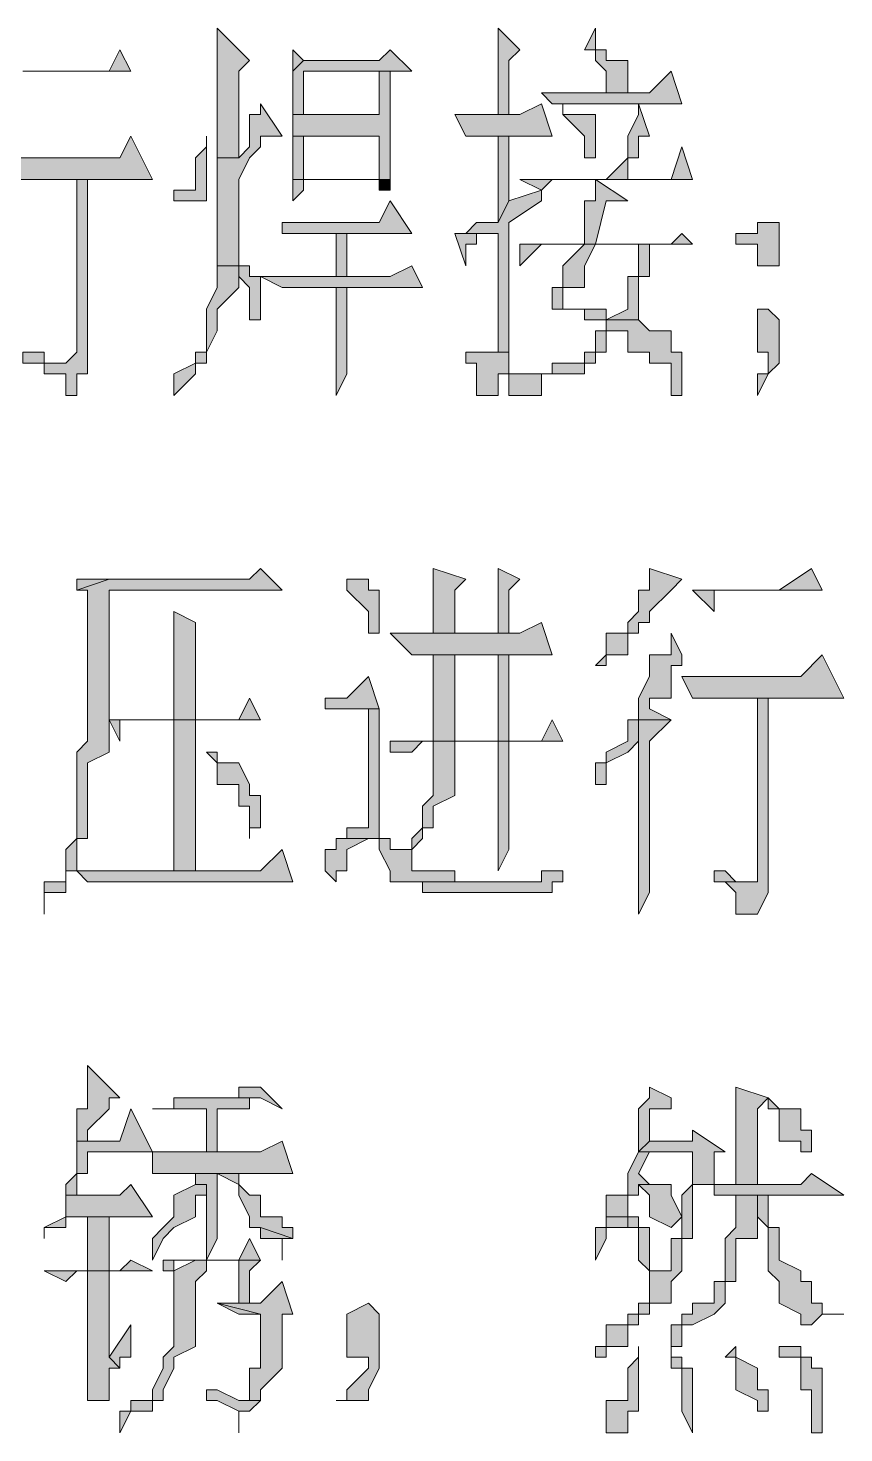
# Model space of a CAD drawing. Header units: millimetres. Extents: x 20 to 821, y 1 to 1134.
# Drawn here: x 637.29 to 650.88, y 581.18 to 604.58 of the extents above; entities that cross this region are included whole.
import ezdxf

# ---------------------------------------------------------------- set-up
doc = ezdxf.new("R2010")
doc.units = ezdxf.units.MM
doc.layers.add('1', color=7, linetype='Continuous')

msp = doc.modelspace()

# ---------------------------------------------------------------- hatches: boundary and pattern name
h = msp.add_hatch(color=0)
h.dxf.hatch_style = 2
h.paths.add_polyline_path([(640.44, 604.581732), (640.44, 602.421732), (640.8, 602.421732), (640.8, 603.861732), (640.98, 604.041732)])
h = msp.add_hatch(color=0)
h.dxf.hatch_style = 2
h.paths.add_polyline_path([(645.12, 604.581732), (645.12, 603.141732), (645.3, 603.141732), (645.3, 604.041732), (645.48, 604.221732)])
h = msp.add_hatch(color=0)
h.dxf.hatch_style = 2
h.paths.add_polyline_path([(646.74, 604.581732), (646.56, 604.221732), (646.74, 604.221732), (646.74, 604.041732), (646.92, 603.861732), (646.92, 603.501732), (647.28, 603.501732), (647.28, 604.041732), (646.92, 604.041732), (646.92, 604.221732), (646.74, 604.221732)])
h = msp.add_hatch(color=0)
h.dxf.hatch_style = 2
h.paths.add_polyline_path([(638.82, 604.221732), (638.64, 603.861732), (637.2, 603.861732), (637.38, 603.861732), (639, 603.861732)])
h = msp.add_hatch(color=0)
h.dxf.hatch_style = 2
h.paths.add_polyline_path([(641.7, 604.221732), (641.7, 603.861732), (641.88, 604.041732)])
h = msp.add_hatch(color=0)
h.dxf.hatch_style = 2
h.paths.add_polyline_path([(643.32, 604.221732), (643.14, 604.041732), (641.88, 604.041732), (641.7, 603.861732), (641.7, 603.141732), (641.88, 603.141732), (641.88, 603.861732), (643.14, 603.861732), (643.68, 603.861732)])
h = msp.add_hatch(color=0)
h.dxf.hatch_style = 2
h.paths.add_polyline_path([(643.68, 603.861732), (643.14, 603.861732), (643.14, 603.141732), (641.7, 603.141732), (641.7, 602.781732), (643.14, 602.781732), (643.14, 602.061732), (641.7, 602.061732), (641.7, 601.881732), (641.7, 601.701732), (641.88, 601.881732), (641.88, 602.061732), (643.14, 602.061732), (643.32, 602.061732), (643.32, 602.421732), (643.32, 603.501732), (643.32, 603.861732)])
h = msp.add_hatch(color=0)
h.dxf.hatch_style = 2
h.paths.add_polyline_path([(648, 603.861732), (647.64, 603.501732), (645.84, 603.501732), (646.02, 603.321732), (648.18, 603.321732)])
h = msp.add_hatch(color=0)
h.dxf.hatch_style = 2
h.paths.add_polyline_path([(641.16, 603.321732), (641.16, 603.141732), (640.98, 603.141732), (640.98, 602.601732), (640.8, 602.421732), (640.44, 602.421732), (640.44, 602.061732), (640.44, 600.621732), (640.8, 600.621732), (640.8, 600.441732), (640.98, 600.261732), (640.98, 599.721732), (641.16, 599.721732), (641.16, 600.441732), (640.98, 600.441732), (640.98, 600.621732), (640.8, 600.621732), (640.8, 602.061732), (640.98, 602.421732), (641.16, 602.601732), (641.16, 602.781732), (641.52, 602.781732)])
h = msp.add_hatch(color=0)
h.dxf.hatch_style = 2
h.paths.add_polyline_path([(645.84, 603.321732), (645.48, 603.141732), (644.4, 603.141732), (644.58, 602.781732), (646.02, 602.781732)])
h = msp.add_hatch(color=0)
h.dxf.hatch_style = 2
h.paths.add_polyline_path([(646.2, 603.321732), (646.2, 603.141732), (646.56, 602.781732), (646.56, 602.421732), (646.74, 602.421732), (646.74, 603.141732), (646.56, 603.141732), (646.2, 603.141732)])
h = msp.add_hatch(color=0)
h.dxf.hatch_style = 2
h.paths.add_polyline_path([(647.46, 603.321732), (647.46, 603.141732), (647.28, 602.781732), (647.28, 602.421732), (646.92, 602.061732), (647.28, 602.061732), (647.28, 602.421732), (647.46, 602.421732), (647.46, 602.601732), (647.46, 602.781732), (647.64, 602.781732)])
h = msp.add_hatch(color=0)
h.dxf.hatch_style = 2
h.paths.add_polyline_path([(639, 602.781732), (638.82, 602.421732), (636.66, 602.421732), (636.84, 602.061732), (639.36, 602.061732)])
h = msp.add_hatch(color=0)
h.dxf.hatch_style = 2
h.paths.add_polyline_path([(640.26, 602.781732), (640.26, 602.601732), (640.08, 602.421732), (640.08, 601.881732), (639.72, 601.881732), (639.72, 601.701732), (640.08, 601.701732), (640.26, 601.701732), (640.26, 601.881732)])
h = msp.add_hatch(color=0)
h.dxf.hatch_style = 2
h.paths.add_polyline_path([(641.7, 602.781732), (641.7, 602.061732), (641.88, 602.061732), (641.88, 602.781732), (643.14, 602.781732)])
h = msp.add_hatch(color=0)
h.dxf.hatch_style = 2
h.paths.add_polyline_path([(645.3, 602.781732), (645.12, 602.781732), (645.12, 601.341732), (645.3, 601.701732)])
h = msp.add_hatch(color=0)
h.dxf.hatch_style = 2
h.paths.add_polyline_path([(648.18, 602.601732), (648, 602.061732), (645.48, 602.061732), (645.84, 601.881732), (646.02, 602.061732), (648.36, 602.061732)])
h = msp.add_hatch(color=0)
h.dxf.hatch_style = 2
h.paths.add_polyline_path([(638.28, 602.061732), (638.1, 602.061732), (638.1, 599.181732), (637.92, 599.001732), (637.38, 599.001732), (637.56, 599.001732), (637.56, 598.821732), (637.92, 598.821732), (637.92, 598.461732), (638.1, 598.461732), (638.1, 598.821732), (638.28, 598.821732)])
h = msp.add_hatch(color=0)
h.dxf.hatch_style = 2
h.paths.add_polyline_path([(643.32, 602.061732), (643.14, 602.061732), (643.14, 601.881732), (643.32, 601.881732)])
h = msp.add_hatch(color=0)
h.dxf.hatch_style = 2
h.paths.add_polyline_path([(645.84, 601.881732), (645.3, 601.701732), (645.12, 601.341732), (644.76, 601.341732), (644.58, 601.161732), (645.12, 601.161732), (645.12, 599.541732), (645.12, 599.181732), (645.3, 599.181732), (645.3, 601.341732), (645.84, 601.701732)])
h = msp.add_hatch(color=0)
h.dxf.hatch_style = 2
h.paths.add_polyline_path([(646.74, 602.061732), (646.74, 601.701732), (646.56, 601.701732), (646.56, 600.981732), (646.74, 600.981732), (646.92, 601.701732), (647.28, 601.701732)])
h = msp.add_hatch(color=0)
h.dxf.hatch_style = 2
h.paths.add_polyline_path([(643.32, 601.701732), (643.14, 601.341732), (641.52, 601.341732), (641.52, 601.161732), (643.68, 601.161732)])
h = msp.add_hatch(color=0)
h.dxf.hatch_style = 2
h.paths.add_polyline_path([(642.42, 600.441732), (642.6, 600.441732), (642.6, 601.161732), (642.42, 601.161732)])
h = msp.add_hatch(color=0)
h.dxf.hatch_style = 2
h.paths.add_polyline_path([(644.58, 601.161732), (644.4, 601.161732), (644.58, 600.621732), (644.58, 600.981732), (644.76, 600.981732), (644.76, 601.161732), (645.12, 601.161732)])
h = msp.add_hatch(color=0)
h.dxf.hatch_style = 2
h.paths.add_polyline_path([(648.18, 601.161732), (648, 600.981732), (645.48, 600.981732), (645.48, 600.621732), (645.84, 600.981732), (648.36, 600.981732)])
h = msp.add_hatch(color=0)
h.dxf.hatch_style = 2
h.paths.add_polyline_path([(649.62, 601.341732), (649.44, 601.341732), (649.44, 601.161732), (649.08, 601.161732), (649.08, 600.981732), (649.44, 600.981732), (649.44, 600.621732), (649.8, 600.621732), (649.8, 600.981732), (649.8, 601.341732)])
h = msp.add_hatch(color=0)
h.dxf.hatch_style = 2
h.paths.add_polyline_path([(646.56, 600.981732), (646.2, 600.621732), (646.2, 600.261732), (646.02, 600.261732), (646.02, 599.901732), (646.2, 599.901732), (646.56, 599.901732), (646.56, 599.721732), (646.92, 599.721732), (646.92, 599.541732), (647.28, 599.541732), (647.28, 599.181732), (647.64, 599.181732), (647.64, 599.001732), (648, 599.001732), (648, 598.821732), (648, 598.461732), (648.18, 598.461732), (648.18, 599.181732), (648, 599.181732), (648, 599.541732), (647.64, 599.541732), (647.46, 599.721732), (647.28, 599.721732), (647.46, 599.721732), (646.92, 599.721732), (646.92, 599.901732), (646.2, 599.901732), (646.2, 600.261732), (646.56, 600.261732), (646.56, 600.441732), (646.56, 600.621732), (646.74, 600.981732), (647.46, 600.981732)])
h = msp.add_hatch(color=0)
h.dxf.hatch_style = 2
h.paths.add_polyline_path([(647.64, 600.981732), (646.56, 600.981732), (647.46, 600.981732), (647.46, 600.441732), (647.28, 600.441732), (647.28, 599.901732), (646.92, 599.721732), (647.46, 599.721732), (647.46, 599.901732), (647.46, 600.441732), (647.64, 600.441732)])
h = msp.add_hatch(color=0)
h.dxf.hatch_style = 2
h.paths.add_polyline_path([(640.44, 600.621732), (640.44, 600.261732), (640.26, 599.901732), (640.26, 599.181732), (640.08, 599.181732), (640.08, 599.001732), (639.72, 598.821732), (639.72, 598.461732), (640.08, 598.821732), (640.08, 599.001732), (640.26, 599.001732), (640.26, 599.181732), (640.44, 599.541732), (640.44, 599.901732), (640.8, 600.261732), (640.8, 600.621732)])
h = msp.add_hatch(color=0)
h.dxf.hatch_style = 2
h.paths.add_polyline_path([(643.68, 600.621732), (643.32, 600.441732), (641.16, 600.441732), (641.52, 600.261732), (643.86, 600.261732)])
h = msp.add_hatch(color=0)
h.dxf.hatch_style = 2
h.paths.add_polyline_path([(642.6, 600.261732), (642.42, 600.261732), (642.42, 599.901732), (642.42, 598.461732), (642.6, 598.821732)])
h = msp.add_hatch(color=0)
h.dxf.hatch_style = 2
h.paths.add_polyline_path([(649.62, 599.901732), (649.44, 599.901732), (649.44, 599.721732), (649.44, 599.181732), (649.62, 599.181732), (649.62, 598.821732), (649.44, 598.821732), (649.44, 598.461732), (649.62, 598.821732), (649.8, 599.001732), (649.8, 599.721732)])
h = msp.add_hatch(color=0)
h.dxf.hatch_style = 2
h.paths.add_polyline_path([(646.92, 599.541732), (646.74, 599.541732), (646.74, 599.181732), (646.56, 599.181732), (646.56, 599.001732), (646.02, 599.001732), (646.02, 598.821732), (645.3, 598.821732), (645.3, 598.461732), (645.84, 598.461732), (645.84, 598.821732), (646.02, 598.821732), (646.2, 598.821732), (646.56, 598.821732), (646.56, 599.001732), (646.74, 599.001732), (646.74, 599.181732), (646.92, 599.181732), (646.92, 599.541732), (647.28, 599.541732)])
h = msp.add_hatch(color=0)
h.dxf.hatch_style = 2
h.paths.add_polyline_path([(637.2, 599.181732), (637.2, 599.001732), (637.38, 599.001732), (637.92, 599.001732), (637.56, 599.001732), (637.56, 599.181732), (637.38, 599.181732)])
h = msp.add_hatch(color=0)
h.dxf.hatch_style = 2
h.paths.add_polyline_path([(644.58, 599.181732), (644.58, 599.001732), (644.76, 599.001732), (644.76, 598.461732), (645.12, 598.461732), (645.12, 598.821732), (645.3, 598.821732), (645.3, 599.181732), (645.12, 599.181732)])
h = msp.add_hatch(color=0)
h.dxf.hatch_style = 2
h.paths.add_polyline_path([(641.16, 595.581732), (640.98, 595.401732), (638.64, 595.401732), (638.1, 595.221732), (638.28, 595.221732), (638.28, 594.861732), (638.28, 592.701732), (638.1, 592.521732), (638.1, 591.081732), (637.92, 590.901732), (637.92, 590.541732), (637.92, 590.361732), (637.56, 590.361732), (637.56, 589.821732), (637.56, 590.181732), (637.92, 590.181732), (637.92, 590.361732), (637.92, 590.541732), (638.1, 590.541732), (638.1, 591.081732), (638.28, 591.081732), (638.28, 592.341732), (638.64, 592.521732), (638.64, 595.221732), (641.52, 595.221732)])
h = msp.add_hatch(color=0)
h.dxf.hatch_style = 2
h.paths.add_polyline_path([(644.04, 595.581732), (644.04, 594.501732), (644.4, 594.501732), (644.4, 595.221732), (644.58, 595.401732)])
h = msp.add_hatch(color=0)
h.dxf.hatch_style = 2
h.paths.add_polyline_path([(645.12, 595.581732), (645.12, 594.501732), (645.3, 594.501732), (645.3, 595.221732), (645.48, 595.401732)])
h = msp.add_hatch(color=0)
h.dxf.hatch_style = 2
h.paths.add_polyline_path([(647.64, 595.581732), (647.64, 595.221732), (647.46, 595.221732), (647.46, 594.861732), (647.28, 594.681732), (647.28, 594.501732), (646.92, 594.501732), (646.92, 594.141732), (646.74, 593.961732), (646.92, 593.961732), (646.92, 594.141732), (647.28, 594.141732), (647.28, 594.501732), (647.46, 594.501732), (647.46, 594.681732), (647.64, 594.681732), (647.64, 594.861732), (648, 595.221732), (648.18, 595.401732)])
h = msp.add_hatch(color=0)
h.dxf.hatch_style = 2
h.paths.add_polyline_path([(650.34, 595.581732), (649.8, 595.221732), (648.36, 595.221732), (648.72, 594.861732), (648.72, 595.221732), (648.9, 595.221732), (650.52, 595.221732)])
h = msp.add_hatch(color=0)
h.dxf.hatch_style = 2
h.paths.add_polyline_path([(638.1, 595.401732), (638.1, 595.221732), (638.64, 595.401732)])
h = msp.add_hatch(color=0)
h.dxf.hatch_style = 2
h.paths.add_polyline_path([(642.6, 595.401732), (642.6, 595.221732), (642.96, 594.861732), (642.96, 594.501732), (643.14, 594.501732), (643.14, 595.221732), (642.96, 595.221732), (642.96, 595.401732)])
h = msp.add_hatch(color=0)
h.dxf.hatch_style = 2
h.paths.add_polyline_path([(639.72, 594.861732), (639.72, 593.061732), (640.08, 593.061732), (640.08, 594.681732)])
h = msp.add_hatch(color=0)
h.dxf.hatch_style = 2
h.paths.add_polyline_path([(645.84, 594.681732), (645.48, 594.501732), (643.32, 594.501732), (643.68, 594.141732), (646.02, 594.141732)])
h = msp.add_hatch(color=0)
h.dxf.hatch_style = 2
h.paths.add_polyline_path([(648, 594.501732), (648, 594.141732), (647.64, 594.141732), (647.64, 593.781732), (647.46, 593.421732), (647.46, 593.061732), (647.28, 593.061732), (647.28, 592.701732), (646.92, 592.521732), (646.92, 592.341732), (646.74, 592.341732), (646.74, 591.981732), (646.92, 591.981732), (646.92, 592.341732), (647.28, 592.521732), (647.46, 592.701732), (647.46, 593.061732), (648, 593.061732), (647.64, 593.241732), (647.64, 593.421732), (648, 593.421732), (648, 593.961732), (648.18, 593.961732), (648.18, 594.141732)])
h = msp.add_hatch(color=0)
h.dxf.hatch_style = 2
h.paths.add_polyline_path([(644.04, 594.141732), (644.04, 592.701732), (644.4, 592.701732), (644.4, 594.141732), (645.12, 594.141732)])
h = msp.add_hatch(color=0)
h.dxf.hatch_style = 2
h.paths.add_polyline_path([(645.3, 594.141732), (644.04, 594.141732), (645.12, 594.141732), (645.12, 592.701732), (645.3, 592.701732)])
h = msp.add_hatch(color=0)
h.dxf.hatch_style = 2
h.paths.add_polyline_path([(650.52, 594.141732), (650.16, 593.781732), (648.18, 593.781732), (648.36, 593.421732), (650.88, 593.421732)])
h = msp.add_hatch(color=0)
h.dxf.hatch_style = 2
h.paths.add_polyline_path([(642.96, 593.781732), (642.6, 593.421732), (642.24, 593.421732), (642.24, 593.241732), (643.14, 593.241732)])
h = msp.add_hatch(color=0)
h.dxf.hatch_style = 2
h.paths.add_polyline_path([(640.98, 593.421732), (640.8, 593.061732), (638.64, 593.061732), (638.82, 592.701732), (638.82, 593.061732), (639, 593.061732), (641.16, 593.061732)])
h = msp.add_hatch(color=0)
h.dxf.hatch_style = 2
h.paths.add_polyline_path([(643.14, 593.241732), (642.96, 593.241732), (642.96, 591.261732), (642.6, 591.261732), (642.6, 591.081732), (643.14, 591.081732), (643.14, 590.901732), (643.32, 590.541732), (643.32, 590.361732), (643.68, 590.361732), (645.12, 590.361732), (644.76, 590.361732), (644.4, 590.361732), (644.4, 590.541732), (644.04, 590.541732), (643.68, 590.541732), (643.68, 590.901732), (643.32, 590.901732), (643.32, 591.081732), (643.14, 591.081732), (643.14, 591.261732)])
h = msp.add_hatch(color=0)
h.dxf.hatch_style = 2
h.paths.add_polyline_path([(649.62, 593.421732), (649.44, 593.421732), (649.44, 590.541732), (649.44, 590.361732), (648.9, 590.361732), (649.08, 590.181732), (649.08, 589.821732), (649.44, 589.821732), (649.62, 590.181732)])
h = msp.add_hatch(color=0)
h.dxf.hatch_style = 2
h.paths.add_polyline_path([(639.72, 590.541732), (640.08, 590.541732), (640.08, 593.061732), (639.72, 593.061732)])
h = msp.add_hatch(color=0)
h.dxf.hatch_style = 2
h.paths.add_polyline_path([(646.02, 593.061732), (645.84, 592.701732), (643.32, 592.701732), (643.32, 592.521732), (643.68, 592.521732), (643.86, 592.701732), (646.2, 592.701732)])
h = msp.add_hatch(color=0)
h.dxf.hatch_style = 2
h.paths.add_polyline_path([(648, 593.061732), (647.46, 593.061732), (647.46, 592.701732), (647.46, 589.821732), (647.64, 590.181732), (647.64, 592.701732)])
h = msp.add_hatch(color=0)
h.dxf.hatch_style = 2
h.paths.add_polyline_path([(640.26, 592.521732), (640.44, 592.341732), (640.44, 591.981732), (640.8, 591.981732), (640.8, 591.621732), (640.98, 591.621732), (640.98, 591.081732), (640.98, 591.261732), (641.16, 591.261732), (641.16, 591.621732), (641.16, 591.801732), (640.98, 591.801732), (640.98, 591.981732), (640.8, 592.341732), (640.44, 592.341732), (640.44, 592.521732)])
h = msp.add_hatch(color=0)
h.dxf.hatch_style = 2
h.paths.add_polyline_path([(644.04, 592.701732), (644.04, 591.801732), (643.86, 591.621732), (643.86, 591.261732), (643.68, 591.081732), (643.68, 590.901732), (643.32, 590.901732), (643.68, 590.901732), (643.86, 591.081732), (643.86, 591.261732), (644.04, 591.261732), (644.04, 591.621732), (644.4, 591.801732), (644.4, 592.701732), (645.12, 592.701732)])
h = msp.add_hatch(color=0)
h.dxf.hatch_style = 2
h.paths.add_polyline_path([(645.3, 592.701732), (644.04, 592.701732), (645.12, 592.701732), (645.12, 590.541732), (645.3, 590.901732), (645.3, 591.621732), (645.3, 591.801732)])
h = msp.add_hatch(color=0)
h.dxf.hatch_style = 2
h.paths.add_polyline_path([(641.52, 590.901732), (641.16, 590.541732), (638.1, 590.541732), (638.28, 590.361732), (641.7, 590.361732)])
h = msp.add_hatch(color=0)
h.dxf.hatch_style = 2
h.paths.add_polyline_path([(642.6, 591.081732), (642.42, 591.081732), (642.42, 590.901732), (642.24, 590.901732), (642.24, 590.541732), (642.42, 590.361732), (642.42, 590.541732), (642.6, 590.541732), (642.6, 590.901732), (642.96, 591.081732)])
h = msp.add_hatch(color=0)
h.dxf.hatch_style = 2
h.paths.add_polyline_path([(646.2, 590.541732), (645.84, 590.541732), (645.84, 590.361732), (643.68, 590.361732), (643.86, 590.361732), (643.86, 590.181732), (644.04, 590.181732), (644.58, 590.181732), (646.02, 590.181732), (646.02, 590.361732), (646.2, 590.361732)])
h = msp.add_hatch(color=0)
h.dxf.hatch_style = 2
h.paths.add_polyline_path([(648.72, 590.541732), (648.72, 590.361732), (648.9, 590.361732), (649.44, 590.361732), (649.08, 590.361732), (648.9, 590.541732)])
h = msp.add_hatch(color=0)
h.dxf.hatch_style = 2
h.paths.add_polyline_path([(638.28, 587.301732), (638.28, 586.581732), (638.1, 586.581732), (638.1, 586.041732), (638.28, 586.041732), (638.28, 586.221732), (638.64, 586.581732), (638.64, 586.761732), (638.82, 586.761732)])
h = msp.add_hatch(color=0)
h.dxf.hatch_style = 2
h.paths.add_polyline_path([(641.16, 586.941732), (640.8, 586.941732), (640.8, 586.761732), (640.08, 586.761732), (641.16, 586.761732), (641.52, 586.581732)])
h = msp.add_hatch(color=0)
h.dxf.hatch_style = 2
h.paths.add_polyline_path([(647.64, 586.941732), (647.64, 586.761732), (647.46, 586.581732), (647.46, 585.861732), (647.64, 586.041732), (647.64, 586.581732), (648, 586.581732), (648, 586.761732)])
h = msp.add_hatch(color=0)
h.dxf.hatch_style = 2
h.paths.add_polyline_path([(649.08, 586.941732), (649.08, 585.321732), (649.44, 585.321732), (649.44, 586.581732), (649.62, 586.761732)])
h = msp.add_hatch(color=0)
h.dxf.hatch_style = 2
h.paths.add_polyline_path([(640.08, 586.761732), (639.72, 586.761732), (639.72, 586.581732), (639.36, 586.581732), (640.26, 586.581732), (640.26, 585.861732), (640.44, 585.861732), (640.44, 586.581732), (640.8, 586.581732), (640.98, 586.581732), (640.98, 586.761732), (641.16, 586.761732)])
h = msp.add_hatch(color=0)
h.dxf.hatch_style = 2
h.paths.add_polyline_path([(649.62, 586.761732), (649.62, 586.581732), (649.8, 586.581732), (649.8, 586.041732), (650.16, 586.041732), (650.16, 585.861732), (650.34, 585.861732), (650.34, 586.221732), (650.16, 586.221732), (650.16, 586.581732), (649.8, 586.581732)])
h = msp.add_hatch(color=0)
h.dxf.hatch_style = 2
h.paths.add_polyline_path([(639, 586.581732), (638.82, 586.041732), (638.1, 586.041732), (638.1, 585.861732), (638.1, 585.501732), (637.92, 585.321732), (637.92, 585.141732), (638.1, 585.141732), (638.1, 585.501732), (638.28, 585.501732), (638.28, 585.861732), (639.36, 585.861732)])
h = msp.add_hatch(color=0)
h.dxf.hatch_style = 2
h.paths.add_polyline_path([(639.36, 586.581732), (640.26, 586.581732)])
h = msp.add_hatch(color=0)
h.dxf.hatch_style = 2
h.paths.add_polyline_path([(648.36, 586.221732), (648.36, 586.041732), (647.64, 586.041732), (647.46, 585.861732), (648.36, 585.861732), (648.36, 585.501732), (648.36, 585.321732), (648.18, 585.141732), (648.18, 584.421732), (648, 584.421732), (648, 583.881732), (647.64, 583.881732), (647.64, 583.341732), (647.46, 583.341732), (647.46, 583.161732), (647.28, 583.161732), (647.28, 582.981732), (646.92, 582.981732), (646.92, 582.621732), (646.74, 582.621732), (646.74, 582.441732), (646.92, 582.441732), (646.92, 582.621732), (647.28, 582.621732), (647.28, 582.981732), (647.46, 582.981732), (647.46, 583.161732), (647.64, 583.161732), (647.64, 583.341732), (648, 583.341732), (648, 583.701732), (648.18, 583.881732), (648.18, 584.421732), (648.36, 584.421732), (648.36, 585.321732), (648.72, 585.321732), (648.72, 585.861732), (648.9, 585.861732)])
h = msp.add_hatch(color=0)
h.dxf.hatch_style = 2
h.paths.add_polyline_path([(641.52, 586.041732), (641.16, 585.861732), (639.36, 585.861732), (639.36, 585.501732), (641.7, 585.501732)])
h = msp.add_hatch(color=0)
h.dxf.hatch_style = 2
h.paths.add_polyline_path([(647.46, 585.861732), (647.28, 585.501732), (647.28, 585.141732), (646.92, 585.141732), (646.92, 584.781732), (647.28, 584.781732), (647.28, 584.601732), (647.46, 584.601732), (647.46, 584.061732), (647.64, 583.881732), (647.64, 584.601732), (647.46, 584.601732), (647.46, 584.781732), (647.28, 584.781732), (647.28, 585.141732), (647.46, 585.141732), (647.46, 585.321732), (647.64, 585.321732), (647.46, 585.501732), (647.64, 585.861732), (648.36, 585.861732)])
h = msp.add_hatch(color=0)
h.dxf.hatch_style = 2
h.paths.add_polyline_path([(640.08, 585.501732), (640.08, 585.321732), (640.26, 585.321732), (640.26, 584.061732), (640.44, 584.421732), (640.44, 585.501732)])
h = msp.add_hatch(color=0)
h.dxf.hatch_style = 2
h.paths.add_polyline_path([(640.44, 585.501732), (640.08, 585.501732), (640.44, 585.501732), (640.8, 585.321732), (640.8, 585.141732), (640.98, 584.781732), (640.98, 584.601732), (641.16, 584.601732), (641.7, 584.421732), (641.7, 584.601732), (641.52, 584.601732), (641.52, 584.781732), (641.16, 584.781732), (641.16, 585.141732), (640.98, 585.141732), (640.8, 585.321732), (640.8, 585.501732)])
h = msp.add_hatch(color=0)
h.dxf.hatch_style = 2
h.paths.add_polyline_path([(650.34, 585.501732), (650.16, 585.321732), (648.72, 585.321732), (648.72, 585.141732), (650.88, 585.141732)])
h = msp.add_hatch(color=0)
h.dxf.hatch_style = 2
h.paths.add_polyline_path([(639, 585.321732), (638.82, 585.141732), (637.92, 585.141732), (637.92, 584.781732), (637.56, 584.601732), (637.56, 584.421732), (637.56, 584.601732), (637.92, 584.601732), (637.92, 584.781732), (639.36, 584.781732)])
h = msp.add_hatch(color=0)
h.dxf.hatch_style = 2
h.paths.add_polyline_path([(640.08, 585.321732), (639.72, 585.141732), (639.72, 584.781732), (639.54, 584.601732), (639.36, 584.421732), (639.36, 584.061732), (639.54, 584.421732), (639.72, 584.601732), (640.08, 584.781732), (640.08, 585.141732), (640.26, 585.141732), (640.26, 585.321732)])
h = msp.add_hatch(color=0)
h.dxf.hatch_style = 2
h.paths.add_polyline_path([(647.64, 585.321732), (647.46, 585.321732), (647.64, 585.141732), (647.64, 584.781732), (648, 584.601732), (648.18, 584.781732), (648, 585.141732), (648, 585.321732)])
h = msp.add_hatch(color=0)
h.dxf.hatch_style = 2
h.paths.add_polyline_path([(649.08, 585.141732), (649.08, 584.601732), (648.9, 584.421732), (648.9, 583.701732), (648.72, 583.701732), (648.72, 583.341732), (648.36, 583.341732), (648.36, 583.161732), (648.18, 583.161732), (648.18, 582.981732), (648, 582.981732), (648, 582.621732), (648.18, 582.621732), (648.18, 582.981732), (648.36, 582.981732), (648.72, 583.161732), (648.9, 583.341732), (648.9, 583.701732), (649.08, 583.701732), (649.08, 584.421732), (649.44, 584.421732), (649.44, 585.141732)])
h = msp.add_hatch(color=0)
h.dxf.hatch_style = 2
h.paths.add_polyline_path([(649.62, 585.141732), (649.08, 585.141732), (649.44, 585.141732), (649.44, 584.781732), (649.62, 584.601732), (649.62, 583.881732), (649.8, 583.701732), (649.8, 583.341732), (650.16, 583.161732), (650.16, 582.981732), (650.34, 582.981732), (650.52, 583.161732), (650.88, 583.161732), (650.52, 583.161732), (650.52, 583.341732), (650.34, 583.341732), (650.34, 583.701732), (650.16, 583.701732), (650.16, 583.881732), (649.8, 584.061732), (649.8, 584.601732), (649.62, 584.601732)])
h = msp.add_hatch(color=0)
h.dxf.hatch_style = 2
h.paths.add_polyline_path([(638.28, 583.881732), (638.64, 583.881732), (638.64, 584.781732), (638.28, 584.781732)])
h = msp.add_hatch(color=0)
h.dxf.hatch_style = 2
h.paths.add_polyline_path([(646.92, 584.781732), (646.92, 584.601732), (646.74, 584.601732), (646.74, 584.061732), (646.92, 584.421732), (646.92, 584.601732), (647.28, 584.601732), (647.28, 584.781732)])
h = msp.add_hatch(color=0)
h.dxf.hatch_style = 2
h.paths.add_polyline_path([(641.16, 584.601732), (641.16, 584.421732), (641.52, 584.421732), (641.52, 584.061732), (641.52, 584.421732), (641.7, 584.421732)])
h = msp.add_hatch(color=0)
h.dxf.hatch_style = 2
h.paths.add_polyline_path([(640.98, 584.421732), (640.8, 584.061732), (639.54, 584.061732), (639.54, 583.881732), (639.72, 583.881732), (639.72, 584.061732), (641.16, 584.061732)])
h = msp.add_hatch(color=0)
h.dxf.hatch_style = 2
h.paths.add_polyline_path([(639, 584.061732), (638.82, 583.881732), (637.56, 583.881732), (637.92, 583.701732), (638.1, 583.881732), (639.36, 583.881732)])
h = msp.add_hatch(color=0)
h.dxf.hatch_style = 2
h.paths.add_polyline_path([(638.64, 583.881732), (638.28, 583.881732), (638.28, 582.441732), (638.28, 581.721732), (638.64, 581.721732), (638.64, 582.261732), (638.82, 582.261732), (638.64, 582.441732)])
h = msp.add_hatch(color=0)
h.dxf.hatch_style = 2
h.paths.add_polyline_path([(640.26, 584.061732), (640.08, 584.061732), (639.72, 583.881732), (639.72, 582.621732), (639.54, 582.441732), (639.54, 582.261732), (639.36, 581.901732), (639.36, 581.721732), (639, 581.721732), (639, 581.541732), (638.82, 581.541732), (638.82, 581.181732), (639, 581.541732), (639.36, 581.541732), (639.36, 581.721732), (639.54, 581.721732), (639.54, 581.901732), (639.72, 582.261732), (639.72, 582.441732), (640.08, 582.621732), (640.08, 583.701732), (640.26, 583.881732)])
h = msp.add_hatch(color=0)
h.dxf.hatch_style = 2
h.paths.add_polyline_path([(641.16, 584.061732), (640.8, 584.061732), (640.8, 583.881732), (640.8, 583.341732), (640.44, 583.341732), (640.98, 583.341732), (640.98, 583.881732)])
h = msp.add_hatch(color=0)
h.dxf.hatch_style = 2
h.paths.add_polyline_path([(641.52, 583.701732), (641.16, 583.341732), (640.44, 583.341732), (641.16, 583.161732), (641.16, 582.261732), (640.98, 582.261732), (640.98, 581.721732), (640.8, 581.721732), (641.16, 581.721732), (641.16, 581.901732), (641.52, 582.261732), (641.52, 582.441732), (641.52, 582.621732), (641.52, 583.161732), (641.7, 583.161732)])
h = msp.add_hatch(color=0)
h.dxf.hatch_style = 2
h.paths.add_polyline_path([(640.44, 583.341732), (640.8, 583.161732), (641.16, 583.161732)])
h = msp.add_hatch(color=0)
h.dxf.hatch_style = 2
h.paths.add_polyline_path([(642.96, 583.341732), (642.6, 583.161732), (642.6, 582.441732), (642.96, 582.441732), (642.96, 582.261732), (642.6, 581.901732), (642.6, 581.721732), (642.42, 581.721732), (642.6, 581.721732), (642.96, 581.721732), (642.96, 581.901732), (643.14, 582.261732), (643.14, 583.161732)])
h = msp.add_hatch(color=0)
h.dxf.hatch_style = 2
h.paths.add_polyline_path([(639, 582.981732), (638.64, 582.441732), (638.82, 582.261732), (638.82, 582.441732), (639, 582.441732)])
h = msp.add_hatch(color=0)
h.dxf.hatch_style = 2
h.paths.add_polyline_path([(647.46, 582.621732), (647.46, 582.441732), (647.28, 582.261732), (647.28, 581.721732), (646.92, 581.721732), (646.92, 581.181732), (647.28, 581.181732), (647.28, 581.541732), (647.46, 581.541732), (647.46, 582.261732)])
h = msp.add_hatch(color=0)
h.dxf.hatch_style = 2
h.paths.add_polyline_path([(648, 582.621732), (648, 582.261732), (648.18, 582.261732), (648.18, 581.541732), (648.36, 581.181732), (648.36, 582.261732), (648.18, 582.261732), (648.18, 582.441732), (648, 582.441732)])
h = msp.add_hatch(color=0)
h.dxf.hatch_style = 2
h.paths.add_polyline_path([(649.08, 582.621732), (648.9, 582.441732), (649.08, 582.441732), (649.08, 582.261732), (649.08, 581.901732), (649.44, 581.721732), (649.44, 581.541732), (649.62, 581.541732), (649.62, 581.901732), (649.44, 581.901732), (649.44, 582.261732), (649.08, 582.441732)])
h = msp.add_hatch(color=0)
h.dxf.hatch_style = 2
h.paths.add_polyline_path([(649.8, 582.621732), (649.8, 582.441732), (650.16, 582.441732), (650.16, 581.901732), (650.34, 581.901732), (650.34, 581.181732), (650.52, 581.181732), (650.52, 582.261732), (650.34, 582.261732), (650.34, 582.441732), (650.16, 582.441732), (650.16, 582.621732)])
h = msp.add_hatch(color=0)
h.dxf.hatch_style = 2
h.paths.add_polyline_path([(640.26, 581.901732), (640.26, 581.721732), (640.44, 581.721732), (640.8, 581.541732), (640.8, 581.181732), (640.8, 581.541732), (640.98, 581.541732), (641.16, 581.721732), (640.8, 581.721732), (640.44, 581.901732)])

# ---------------------------------------------------------------- linework, layer by layer
at = {"layer": '1', "color": 0, "lineweight": 5}
for points in [[(640.44, 604.581732), (640.44, 602.421732), (640.8, 602.421732), (640.8, 603.861732), (640.98, 604.041732), (640.44, 604.581732)], [(645.12, 604.581732), (645.12, 603.141732), (645.3, 603.141732), (645.3, 604.041732), (645.48, 604.221732), (645.12, 604.581732)], [(646.74, 604.581732), (646.56, 604.221732), (646.74, 604.221732), (646.74, 604.041732), (646.92, 603.861732), (646.92, 603.501732), (647.28, 603.501732), (647.28, 604.041732), (646.92, 604.041732), (646.92, 604.221732), (646.74, 604.221732), (646.74, 604.581732)], [(638.82, 604.221732), (638.64, 603.861732), (637.2, 603.861732), (637.38, 603.861732), (639, 603.861732), (638.82, 604.221732)], [(641.7, 604.221732), (641.7, 603.861732), (641.88, 604.041732), (641.7, 604.221732)], [(643.32, 604.221732), (643.14, 604.041732), (641.88, 604.041732), (641.7, 603.861732), (641.7, 603.141732), (641.88, 603.141732), (641.88, 603.861732), (643.14, 603.861732), (643.68, 603.861732), (643.32, 604.221732)], [(643.68, 603.861732), (643.14, 603.861732), (643.14, 603.141732), (641.7, 603.141732), (641.7, 602.781732), (643.14, 602.781732), (643.14, 602.061732), (641.7, 602.061732), (641.7, 601.881732), (641.7, 601.701732), (641.88, 601.881732), (641.88, 602.061732), (643.14, 602.061732), (643.32, 602.061732), (643.32, 602.421732), (643.32, 603.501732), (643.32, 603.861732), (643.68, 603.861732)], [(648, 603.861732), (647.64, 603.501732), (645.84, 603.501732), (646.02, 603.321732), (648.18, 603.321732), (648, 603.861732)], [(641.16, 603.321732), (641.16, 603.141732), (640.98, 603.141732), (640.98, 602.601732), (640.8, 602.421732), (640.44, 602.421732), (640.44, 602.061732), (640.44, 600.621732), (640.8, 600.621732), (640.8, 600.441732), (640.98, 600.261732), (640.98, 599.721732), (641.16, 599.721732), (641.16, 600.441732), (640.98, 600.441732), (640.98, 600.621732), (640.8, 600.621732), (640.8, 602.061732), (640.98, 602.421732), (641.16, 602.601732), (641.16, 602.781732), (641.52, 602.781732), (641.16, 603.321732)], [(645.84, 603.321732), (645.48, 603.141732), (644.4, 603.141732), (644.58, 602.781732), (646.02, 602.781732), (645.84, 603.321732)], [(646.2, 603.321732), (646.2, 603.141732), (646.56, 602.781732), (646.56, 602.421732), (646.74, 602.421732), (646.74, 603.141732), (646.56, 603.141732), (646.2, 603.141732), (646.2, 603.321732)], [(647.46, 603.321732), (647.46, 603.141732), (647.28, 602.781732), (647.28, 602.421732), (646.92, 602.061732), (647.28, 602.061732), (647.28, 602.421732), (647.46, 602.421732), (647.46, 602.601732), (647.46, 602.781732), (647.64, 602.781732), (647.46, 603.321732)], [(639, 602.781732), (638.82, 602.421732), (636.66, 602.421732), (636.84, 602.061732), (639.36, 602.061732), (639, 602.781732)], [(640.26, 602.781732), (640.26, 602.601732), (640.08, 602.421732), (640.08, 601.881732), (639.72, 601.881732), (639.72, 601.701732), (640.08, 601.701732), (640.26, 601.701732), (640.26, 601.881732), (640.26, 602.781732)], [(641.7, 602.781732), (641.7, 602.061732), (641.88, 602.061732), (641.88, 602.781732), (643.14, 602.781732), (641.7, 602.781732)], [(645.3, 602.781732), (645.12, 602.781732), (645.12, 601.341732), (645.3, 601.701732), (645.3, 602.781732)], [(648.18, 602.601732), (648, 602.061732), (645.48, 602.061732), (645.84, 601.881732), (646.02, 602.061732), (648.36, 602.061732), (648.18, 602.601732)], [(638.28, 602.061732), (638.1, 602.061732), (638.1, 599.181732), (637.92, 599.001732), (637.38, 599.001732), (637.56, 599.001732), (637.56, 598.821732), (637.92, 598.821732), (637.92, 598.461732), (638.1, 598.461732), (638.1, 598.821732), (638.28, 598.821732), (638.28, 602.061732)], [(643.32, 602.061732), (643.14, 602.061732), (643.14, 601.881732), (643.32, 601.881732), (643.32, 602.061732)], [(645.84, 601.881732), (645.3, 601.701732), (645.12, 601.341732), (644.76, 601.341732), (644.58, 601.161732), (645.12, 601.161732), (645.12, 599.541732), (645.12, 599.181732), (645.3, 599.181732), (645.3, 601.341732), (645.84, 601.701732), (645.84, 601.881732)], [(646.74, 602.061732), (646.74, 601.701732), (646.56, 601.701732), (646.56, 600.981732), (646.74, 600.981732), (646.92, 601.701732), (647.28, 601.701732), (646.74, 602.061732)], [(643.32, 601.701732), (643.14, 601.341732), (641.52, 601.341732), (641.52, 601.161732), (643.68, 601.161732), (643.32, 601.701732)], [(642.42, 600.441732), (642.6, 600.441732), (642.6, 601.161732), (642.42, 601.161732), (642.42, 600.441732)], [(644.58, 601.161732), (644.4, 601.161732), (644.58, 600.621732), (644.58, 600.981732), (644.76, 600.981732), (644.76, 601.161732), (645.12, 601.161732), (644.58, 601.161732)], [(648.18, 601.161732), (648, 600.981732), (645.48, 600.981732), (645.48, 600.621732), (645.84, 600.981732), (648.36, 600.981732), (648.18, 601.161732)], [(649.62, 601.341732), (649.44, 601.341732), (649.44, 601.161732), (649.08, 601.161732), (649.08, 600.981732), (649.44, 600.981732), (649.44, 600.621732), (649.8, 600.621732), (649.8, 600.981732), (649.8, 601.341732), (649.62, 601.341732)], [(646.56, 600.981732), (646.2, 600.621732), (646.2, 600.261732), (646.02, 600.261732), (646.02, 599.901732), (646.2, 599.901732), (646.56, 599.901732), (646.56, 599.721732), (646.92, 599.721732), (646.92, 599.541732), (647.28, 599.541732), (647.28, 599.181732), (647.64, 599.181732), (647.64, 599.001732), (648, 599.001732), (648, 598.821732), (648, 598.461732), (648.18, 598.461732), (648.18, 599.181732), (648, 599.181732), (648, 599.541732), (647.64, 599.541732), (647.46, 599.721732), (647.28, 599.721732), (647.46, 599.721732), (646.92, 599.721732), (646.92, 599.901732), (646.2, 599.901732), (646.2, 600.261732), (646.56, 600.261732), (646.56, 600.441732), (646.56, 600.621732), (646.74, 600.981732), (647.46, 600.981732), (646.56, 600.981732)], [(647.64, 600.981732), (646.56, 600.981732), (647.46, 600.981732), (647.46, 600.441732), (647.28, 600.441732), (647.28, 599.901732), (646.92, 599.721732), (647.46, 599.721732), (647.46, 599.901732), (647.46, 600.441732), (647.64, 600.441732), (647.64, 600.981732)], [(640.44, 600.621732), (640.44, 600.261732), (640.26, 599.901732), (640.26, 599.181732), (640.08, 599.181732), (640.08, 599.001732), (639.72, 598.821732), (639.72, 598.461732), (640.08, 598.821732), (640.08, 599.001732), (640.26, 599.001732), (640.26, 599.181732), (640.26, 599.181732), (640.44, 599.541732), (640.44, 599.901732), (640.8, 600.261732), (640.8, 600.621732), (640.44, 600.621732)], [(643.68, 600.621732), (643.32, 600.441732), (641.16, 600.441732), (641.52, 600.261732), (643.86, 600.261732), (643.68, 600.621732)], [(642.6, 600.261732), (642.42, 600.261732), (642.42, 599.901732), (642.42, 598.461732), (642.6, 598.821732), (642.6, 600.261732)], [(649.62, 599.901732), (649.44, 599.901732), (649.44, 599.721732), (649.44, 599.181732), (649.62, 599.181732), (649.62, 598.821732), (649.44, 598.821732), (649.44, 598.461732), (649.62, 598.821732), (649.8, 599.001732), (649.8, 599.721732), (649.62, 599.901732)], [(646.92, 599.541732), (646.74, 599.541732), (646.74, 599.181732), (646.56, 599.181732), (646.56, 599.001732), (646.02, 599.001732), (646.02, 598.821732), (645.3, 598.821732), (645.3, 598.461732), (645.84, 598.461732), (645.84, 598.821732), (646.02, 598.821732), (646.2, 598.821732), (646.56, 598.821732), (646.56, 599.001732), (646.74, 599.001732), (646.74, 599.181732), (646.92, 599.181732), (646.92, 599.541732), (647.28, 599.541732), (646.92, 599.541732)], [(637.2, 599.181732), (637.2, 599.001732), (637.38, 599.001732), (637.92, 599.001732), (637.56, 599.001732), (637.56, 599.181732), (637.38, 599.181732), (637.2, 599.181732)], [(644.58, 599.181732), (644.58, 599.001732), (644.76, 599.001732), (644.76, 598.461732), (645.12, 598.461732), (645.12, 598.821732), (645.3, 598.821732), (645.3, 599.181732), (645.12, 599.181732), (644.58, 599.181732)], [(641.16, 595.581732), (640.98, 595.401732), (638.64, 595.401732), (638.1, 595.221732), (638.28, 595.221732), (638.28, 594.861732), (638.28, 592.701732), (638.1, 592.521732), (638.1, 591.081732), (637.92, 590.901732), (637.92, 590.541732), (637.92, 590.541732), (637.92, 590.361732), (637.56, 590.361732), (637.56, 589.821732), (637.56, 590.181732), (637.92, 590.181732), (637.92, 590.361732), (637.92, 590.541732), (638.1, 590.541732), (638.1, 591.081732), (638.28, 591.081732), (638.28, 592.341732), (638.64, 592.521732), (638.64, 595.221732), (641.52, 595.221732), (641.16, 595.581732)], [(644.04, 595.581732), (644.04, 594.501732), (644.4, 594.501732), (644.4, 595.221732), (644.58, 595.401732), (644.04, 595.581732)], [(645.12, 595.581732), (645.12, 594.501732), (645.3, 594.501732), (645.3, 595.221732), (645.48, 595.401732), (645.12, 595.581732)], [(647.64, 595.581732), (647.64, 595.221732), (647.46, 595.221732), (647.46, 594.861732), (647.28, 594.681732), (647.28, 594.501732), (646.92, 594.501732), (646.92, 594.141732), (646.74, 593.961732), (646.92, 593.961732), (646.92, 594.141732), (647.28, 594.141732), (647.28, 594.501732), (647.46, 594.501732), (647.46, 594.681732), (647.64, 594.681732), (647.64, 594.861732), (648, 595.221732), (648.18, 595.401732), (647.64, 595.581732)], [(650.34, 595.581732), (649.8, 595.221732), (648.36, 595.221732), (648.72, 594.861732), (648.72, 595.221732), (648.9, 595.221732), (650.52, 595.221732), (650.34, 595.581732)], [(638.1, 595.401732), (638.1, 595.221732), (638.64, 595.401732), (638.1, 595.401732)], [(642.6, 595.401732), (642.6, 595.221732), (642.96, 594.861732), (642.96, 594.501732), (643.14, 594.501732), (643.14, 595.221732), (642.96, 595.221732), (642.96, 595.401732), (642.6, 595.401732), (642.6, 595.401732)], [(639.72, 594.861732), (639.72, 593.061732), (640.08, 593.061732), (640.08, 594.681732), (639.72, 594.861732)], [(645.84, 594.681732), (645.48, 594.501732), (643.32, 594.501732), (643.68, 594.141732), (646.02, 594.141732), (645.84, 594.681732)], [(648, 594.501732), (648, 594.141732), (647.64, 594.141732), (647.64, 593.781732), (647.46, 593.421732), (647.46, 593.061732), (647.28, 593.061732), (647.28, 592.701732), (646.92, 592.521732), (646.92, 592.341732), (646.74, 592.341732), (646.74, 591.981732), (646.92, 591.981732), (646.92, 592.341732), (647.28, 592.521732), (647.46, 592.701732), (647.46, 593.061732), (648, 593.061732), (647.64, 593.241732), (647.64, 593.421732), (648, 593.421732), (648, 593.961732), (648.18, 593.961732), (648.18, 594.141732), (648, 594.501732)], [(644.04, 594.141732), (644.04, 592.701732), (644.4, 592.701732), (644.4, 594.141732), (645.12, 594.141732), (644.04, 594.141732)], [(645.3, 594.141732), (644.04, 594.141732), (645.12, 594.141732), (645.12, 592.701732), (645.3, 592.701732), (645.3, 594.141732)], [(650.52, 594.141732), (650.16, 593.781732), (648.18, 593.781732), (648.36, 593.421732), (650.88, 593.421732), (650.52, 594.141732)], [(642.96, 593.781732), (642.6, 593.421732), (642.24, 593.421732), (642.24, 593.241732), (643.14, 593.241732), (642.96, 593.781732)], [(640.98, 593.421732), (640.8, 593.061732), (638.64, 593.061732), (638.82, 592.701732), (638.82, 593.061732), (639, 593.061732), (641.16, 593.061732), (640.98, 593.421732)], [(643.14, 593.241732), (642.96, 593.241732), (642.96, 591.261732), (642.6, 591.261732), (642.6, 591.081732), (643.14, 591.081732), (643.14, 590.901732), (643.32, 590.541732), (643.32, 590.361732), (643.68, 590.361732), (645.12, 590.361732), (644.76, 590.361732), (644.4, 590.361732), (644.4, 590.541732), (644.04, 590.541732), (644.04, 590.541732), (643.68, 590.541732), (643.68, 590.901732), (643.32, 590.901732), (643.32, 591.081732), (643.14, 591.081732), (643.14, 591.261732), (643.14, 593.241732)], [(649.62, 593.421732), (649.44, 593.421732), (649.44, 590.541732), (649.44, 590.361732), (648.9, 590.361732), (649.08, 590.181732), (649.08, 589.821732), (649.44, 589.821732), (649.62, 590.181732), (649.62, 593.421732)], [(639.72, 590.541732), (640.08, 590.541732), (640.08, 593.061732), (639.72, 593.061732), (639.72, 590.541732)], [(646.02, 593.061732), (645.84, 592.701732), (643.32, 592.701732), (643.32, 592.521732), (643.68, 592.521732), (643.86, 592.701732), (646.2, 592.701732), (646.02, 593.061732)], [(648, 593.061732), (647.46, 593.061732), (647.46, 592.701732), (647.46, 589.821732), (647.64, 590.181732), (647.64, 592.701732), (648, 593.061732)], [(640.26, 592.521732), (640.44, 592.341732), (640.44, 591.981732), (640.8, 591.981732), (640.8, 591.621732), (640.98, 591.621732), (640.98, 591.081732), (640.98, 591.261732), (641.16, 591.261732), (641.16, 591.621732), (641.16, 591.801732), (640.98, 591.801732), (640.98, 591.981732), (640.8, 592.341732), (640.8, 592.341732), (640.44, 592.341732), (640.44, 592.521732), (640.26, 592.521732)], [(644.04, 592.701732), (644.04, 591.801732), (643.86, 591.621732), (643.86, 591.261732), (643.68, 591.081732), (643.68, 590.901732), (643.32, 590.901732), (643.68, 590.901732), (643.86, 591.081732), (643.86, 591.261732), (644.04, 591.261732), (644.04, 591.621732), (644.04, 591.621732), (644.4, 591.801732), (644.4, 592.701732), (645.12, 592.701732), (644.04, 592.701732)], [(645.3, 592.701732), (644.04, 592.701732), (645.12, 592.701732), (645.12, 590.541732), (645.3, 590.901732), (645.3, 591.621732), (645.3, 591.801732), (645.3, 592.701732)], [(641.52, 590.901732), (641.16, 590.541732), (638.1, 590.541732), (638.28, 590.361732), (641.7, 590.361732), (641.52, 590.901732)], [(642.6, 591.081732), (642.42, 591.081732), (642.42, 590.901732), (642.24, 590.901732), (642.24, 590.541732), (642.42, 590.361732), (642.42, 590.541732), (642.6, 590.541732), (642.6, 590.901732), (642.96, 591.081732), (642.6, 591.081732)], [(646.2, 590.541732), (645.84, 590.541732), (645.84, 590.361732), (643.68, 590.361732), (643.86, 590.361732), (643.86, 590.181732), (644.04, 590.181732), (644.58, 590.181732), (644.58, 590.181732), (646.02, 590.181732), (646.02, 590.361732), (646.2, 590.361732), (646.2, 590.541732)], [(648.72, 590.541732), (648.72, 590.361732), (648.9, 590.361732), (649.44, 590.361732), (649.08, 590.361732), (648.9, 590.541732), (648.72, 590.541732)], [(638.28, 587.301732), (638.28, 586.581732), (638.1, 586.581732), (638.1, 586.041732), (638.28, 586.041732), (638.28, 586.221732), (638.64, 586.581732), (638.64, 586.761732), (638.82, 586.761732), (638.28, 587.301732)], [(641.16, 586.941732), (640.8, 586.941732), (640.8, 586.761732), (640.08, 586.761732), (641.16, 586.761732), (641.52, 586.581732), (641.16, 586.941732)], [(647.64, 586.941732), (647.64, 586.761732), (647.46, 586.581732), (647.46, 585.861732), (647.64, 586.041732), (647.64, 586.581732), (648, 586.581732), (648, 586.761732), (647.64, 586.941732)], [(649.08, 586.941732), (649.08, 585.321732), (649.44, 585.321732), (649.44, 586.581732), (649.62, 586.761732), (649.08, 586.941732)], [(640.08, 586.761732), (639.72, 586.761732), (639.72, 586.581732), (639.36, 586.581732), (640.26, 586.581732), (640.26, 585.861732), (640.44, 585.861732), (640.44, 586.581732), (640.8, 586.581732), (640.98, 586.581732), (640.98, 586.761732), (641.16, 586.761732), (640.08, 586.761732)], [(649.62, 586.761732), (649.62, 586.581732), (649.8, 586.581732), (649.8, 586.041732), (650.16, 586.041732), (650.16, 585.861732), (650.34, 585.861732), (650.34, 586.221732), (650.16, 586.221732), (650.16, 586.581732), (649.8, 586.581732), (649.62, 586.761732)], [(639, 586.581732), (638.82, 586.041732), (638.1, 586.041732), (638.1, 585.861732), (638.1, 585.501732), (637.92, 585.321732), (637.92, 585.141732), (638.1, 585.141732), (638.1, 585.501732), (638.28, 585.501732), (638.28, 585.861732), (639.36, 585.861732), (639, 586.581732)], [(639.36, 586.581732), (640.26, 586.581732), (639.36, 586.581732)], [(648.36, 586.221732), (648.36, 586.041732), (647.64, 586.041732), (647.46, 585.861732), (648.36, 585.861732), (648.36, 585.501732), (648.36, 585.321732), (648.18, 585.141732), (648.18, 584.421732), (648, 584.421732), (648, 583.881732), (647.64, 583.881732), (647.64, 583.341732), (647.46, 583.341732), (647.46, 583.161732), (647.28, 583.161732), (647.28, 582.981732), (646.92, 582.981732), (646.92, 582.621732), (646.74, 582.621732), (646.74, 582.441732), (646.92, 582.441732), (646.92, 582.621732), (647.28, 582.621732), (647.28, 582.981732), (647.46, 582.981732), (647.46, 583.161732), (647.64, 583.161732), (647.64, 583.341732), (648, 583.341732), (648, 583.701732), (648.18, 583.881732), (648.18, 584.421732), (648.36, 584.421732), (648.36, 585.321732), (648.72, 585.321732), (648.72, 585.861732), (648.9, 585.861732), (648.36, 586.221732)], [(641.52, 586.041732), (641.16, 585.861732), (639.36, 585.861732), (639.36, 585.501732), (641.7, 585.501732), (641.52, 586.041732)], [(647.46, 585.861732), (647.28, 585.501732), (647.28, 585.141732), (646.92, 585.141732), (646.92, 584.781732), (647.28, 584.781732), (647.28, 584.601732), (647.46, 584.601732), (647.46, 584.061732), (647.64, 583.881732), (647.64, 584.601732), (647.46, 584.601732), (647.46, 584.601732), (647.46, 584.781732), (647.28, 584.781732), (647.28, 585.141732), (647.46, 585.141732), (647.46, 585.321732), (647.64, 585.321732), (647.46, 585.501732), (647.64, 585.861732), (648.36, 585.861732), (647.46, 585.861732)], [(640.08, 585.501732), (640.08, 585.321732), (640.26, 585.321732), (640.26, 584.061732), (640.44, 584.421732), (640.44, 585.501732), (640.08, 585.501732)], [(640.44, 585.501732), (640.08, 585.501732), (640.44, 585.501732), (640.8, 585.321732), (640.8, 585.141732), (640.98, 584.781732), (640.98, 584.601732), (641.16, 584.601732), (641.7, 584.421732), (641.7, 584.601732), (641.52, 584.601732), (641.52, 584.781732), (641.16, 584.781732), (641.16, 585.141732), (640.98, 585.141732), (640.8, 585.321732), (640.8, 585.501732), (640.44, 585.501732)], [(650.34, 585.501732), (650.16, 585.321732), (648.72, 585.321732), (648.72, 585.141732), (650.88, 585.141732), (650.34, 585.501732)], [(639, 585.321732), (638.82, 585.141732), (637.92, 585.141732), (637.92, 584.781732), (637.56, 584.601732), (637.56, 584.421732), (637.56, 584.601732), (637.92, 584.601732), (637.92, 584.781732), (639.36, 584.781732), (639, 585.321732)], [(640.08, 585.321732), (639.72, 585.141732), (639.72, 584.781732), (639.54, 584.601732), (639.36, 584.421732), (639.36, 584.061732), (639.54, 584.421732), (639.72, 584.601732), (640.08, 584.781732), (640.08, 585.141732), (640.26, 585.141732), (640.26, 585.321732), (640.08, 585.321732)], [(647.64, 585.321732), (647.46, 585.321732), (647.64, 585.141732), (647.64, 584.781732), (648, 584.601732), (648.18, 584.781732), (648, 585.141732), (648, 585.321732), (647.64, 585.321732)], [(649.08, 585.141732), (649.08, 584.601732), (648.9, 584.421732), (648.9, 583.701732), (648.72, 583.701732), (648.72, 583.341732), (648.36, 583.341732), (648.36, 583.161732), (648.18, 583.161732), (648.18, 582.981732), (648, 582.981732), (648, 582.621732), (648.18, 582.621732), (648.18, 582.981732), (648.36, 582.981732), (648.72, 583.161732), (648.9, 583.341732), (648.9, 583.701732), (649.08, 583.701732), (649.08, 584.421732), (649.44, 584.421732), (649.44, 585.141732), (649.08, 585.141732)], [(649.62, 585.141732), (649.08, 585.141732), (649.44, 585.141732), (649.44, 584.781732), (649.62, 584.601732), (649.62, 583.881732), (649.8, 583.701732), (649.8, 583.341732), (650.16, 583.161732), (650.16, 582.981732), (650.34, 582.981732), (650.52, 583.161732), (650.52, 583.161732), (650.88, 583.161732), (650.52, 583.161732), (650.52, 583.341732), (650.34, 583.341732), (650.34, 583.701732), (650.16, 583.701732), (650.16, 583.881732), (649.8, 584.061732), (649.8, 584.601732), (649.62, 584.601732), (649.62, 585.141732)], [(638.28, 583.881732), (638.64, 583.881732), (638.64, 584.781732), (638.28, 584.781732), (638.28, 583.881732)], [(646.92, 584.781732), (646.92, 584.601732), (646.74, 584.601732), (646.74, 584.061732), (646.92, 584.421732), (646.92, 584.601732), (647.28, 584.601732), (647.28, 584.781732), (646.92, 584.781732)], [(641.16, 584.601732), (641.16, 584.421732), (641.52, 584.421732), (641.52, 584.061732), (641.52, 584.421732), (641.7, 584.421732), (641.16, 584.601732)], [(640.98, 584.421732), (640.8, 584.061732), (639.54, 584.061732), (639.54, 583.881732), (639.72, 583.881732), (639.72, 584.061732), (641.16, 584.061732), (640.98, 584.421732)], [(639, 584.061732), (638.82, 583.881732), (637.56, 583.881732), (637.92, 583.701732), (638.1, 583.881732), (639.36, 583.881732), (639, 584.061732)], [(638.64, 583.881732), (638.28, 583.881732), (638.28, 582.441732), (638.28, 581.721732), (638.64, 581.721732), (638.64, 582.261732), (638.82, 582.261732), (638.64, 582.441732), (638.64, 583.881732)], [(640.26, 584.061732), (640.08, 584.061732), (639.72, 583.881732), (639.72, 582.621732), (639.54, 582.441732), (639.54, 582.261732), (639.36, 581.901732), (639.36, 581.721732), (639, 581.721732), (639, 581.541732), (638.82, 581.541732), (638.82, 581.181732), (639, 581.541732), (639.36, 581.541732), (639.36, 581.721732), (639.54, 581.721732), (639.54, 581.901732), (639.72, 582.261732), (639.72, 582.441732), (640.08, 582.621732), (640.08, 583.701732), (640.26, 583.881732), (640.26, 584.061732)], [(641.16, 584.061732), (640.8, 584.061732), (640.8, 583.881732), (640.8, 583.341732), (640.44, 583.341732), (640.98, 583.341732), (640.98, 583.881732), (641.16, 584.061732)], [(641.52, 583.701732), (641.16, 583.341732), (640.44, 583.341732), (641.16, 583.161732), (641.16, 582.261732), (640.98, 582.261732), (640.98, 581.721732), (640.8, 581.721732), (641.16, 581.721732), (641.16, 581.901732), (641.52, 582.261732), (641.52, 582.441732), (641.52, 582.621732), (641.52, 583.161732), (641.7, 583.161732), (641.52, 583.701732)], [(640.44, 583.341732), (640.8, 583.161732), (641.16, 583.161732), (640.44, 583.341732)], [(642.96, 583.341732), (642.6, 583.161732), (642.6, 582.441732), (642.96, 582.441732), (642.96, 582.261732), (642.6, 581.901732), (642.6, 581.721732), (642.42, 581.721732), (642.6, 581.721732), (642.6, 581.721732), (642.96, 581.721732), (642.96, 581.901732), (643.14, 582.261732), (643.14, 583.161732), (642.96, 583.341732)], [(639, 582.981732), (638.64, 582.441732), (638.82, 582.261732), (638.82, 582.441732), (639, 582.441732), (639, 582.981732)], [(647.46, 582.621732), (647.46, 582.441732), (647.28, 582.261732), (647.28, 581.721732), (646.92, 581.721732), (646.92, 581.181732), (647.28, 581.181732), (647.28, 581.541732), (647.46, 581.541732), (647.46, 582.261732), (647.46, 582.261732), (647.46, 582.621732)], [(648, 582.621732), (648, 582.261732), (648.18, 582.261732), (648.18, 581.541732), (648.36, 581.181732), (648.36, 582.261732), (648.18, 582.261732), (648.18, 582.441732), (648, 582.441732), (648, 582.621732)], [(649.08, 582.621732), (648.9, 582.441732), (649.08, 582.441732), (649.08, 582.261732), (649.08, 581.901732), (649.44, 581.721732), (649.44, 581.541732), (649.62, 581.541732), (649.62, 581.901732), (649.44, 581.901732), (649.44, 582.261732), (649.08, 582.441732), (649.08, 582.621732)], [(649.8, 582.621732), (649.8, 582.441732), (650.16, 582.441732), (650.16, 581.901732), (650.34, 581.901732), (650.34, 581.181732), (650.52, 581.181732), (650.52, 582.261732), (650.34, 582.261732), (650.34, 582.441732), (650.16, 582.441732), (650.16, 582.621732), (649.8, 582.621732)], [(640.26, 581.901732), (640.26, 581.721732), (640.44, 581.721732), (640.8, 581.541732), (640.8, 581.181732), (640.8, 581.541732), (640.98, 581.541732), (641.16, 581.721732), (640.8, 581.721732), (640.44, 581.901732), (640.26, 581.901732)]]:
    msp.add_lwpolyline(points, dxfattribs=at)

doc.saveas('drawing.dxf')
